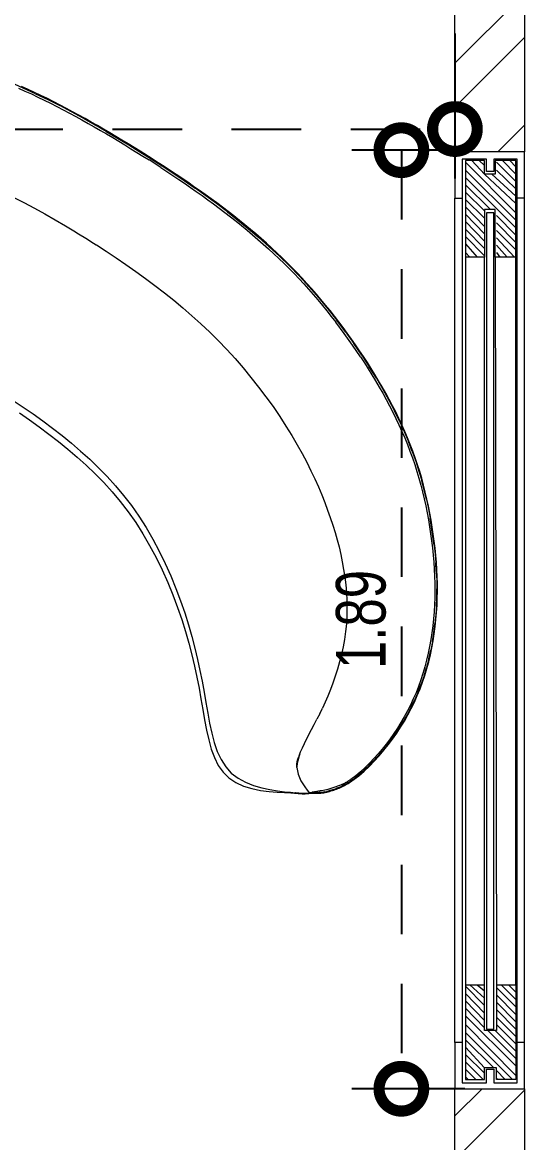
# Model space of a CAD drawing. Header units: metres. Extents: x 0 to 42, y 0 to 29.7.
# Drawn here: x 19.836 to 20.848, y 10.312 to 12.57 of the extents above; entities that cross this region are included whole.
import ezdxf

# ---------------------------------------------------------------- set-up
doc = ezdxf.new("R2010")
doc.units = ezdxf.units.M
doc.header["$MEASUREMENT"] = 0
doc.linetypes.add('$ doors$0$$01Col$0$HIDDEN', pattern=[0.23, 0.14, -0.09])
for name, color, linetype, lineweight in [('00 FURN', 252, 'Continuous', 5), ('A-WALL', 7, 'Continuous', 13), ('A-Window', 32, 'Continuous', 13), ('Circuits Dimensions', 1, 'Continuous', 5)]:
    doc.layers.add(name, color=color, linetype=linetype, lineweight=lineweight)
doc.styles.add('EN-SCL-DIM', font='swisscl.ttf')
doc.dimstyles.get("Standard").update_dxf_attribs({"dimtxt": 0.1, "dimasz": 0.18, "dimexe": 0.1, "dimexo": 0.05, "dimgap": 0.03, "dimtad": 1, "dimzin": 0, "dimdsep": 46, "dimtxsty": 'EN-SCL-DIM', "dimblk": 'DOTSMALL', "dimcen": 0.09, "dimclrd": 251, "dimclre": 251, "dimclrt": 1, "dimadec": 0, "dimazin": 0, "dimtfac": 1, "dimtofl": 0, "dimtmove": 0, "dimatfit": 3, "dimldrblk": 'DOTSMALL', "dimfxl": 1, "dimtfillclr": 256, "dimtolj": 1, "dimtzin": 0, "dimarcsym": 1})

# ---------------------------------------------------------------- blocks, each defined once
blk = doc.blocks.new('_DotSmall')
at = {"color": 0, "linetype": 'ByBlock', "const_width": 0.5}
blk.add_lwpolyline([(-0.0625, 0, 1), (0.0625, 0, 1)], format="xyb", close=True, dxfattribs=at)
blk = doc.blocks.new('*D50')
at = {"layer": 'Circuits Dimensions', "color": 251, "lineweight": -2, "transparency": 16777216}
for p, q in [((17.3775, 12.5477), (17.3775, 12.2549)), ((20.7076, 12.5477), (20.7076, 12.2549))]:
    blk.add_line(p, q, dxfattribs=at)
at = {"layer": 'Circuits Dimensions', "color": 251, "linetype": '$ doors$0$$01Col$0$HIDDEN', "lineweight": -2, "transparency": 16777216}
blk.add_line((17.3775, 12.3549), (20.7076, 12.3549), dxfattribs=at)
at = {"layer": 'Defpoints', "color": 0, "transparency": 16777216}
for p in [(17.3775, 12.5977), (20.7076, 12.5977), (20.7076, 12.3549)]:
    blk.add_point(p, dxfattribs=at)
at = {"layer": 'Circuits Dimensions', "color": 251, "lineweight": -2, "transparency": 16777216, "xscale": 0.18, "yscale": 0.18, "zscale": 0.18, "rotation": 180}
blk.add_blockref('_DotSmall', (17.3775, 12.3549), dxfattribs=at)
at = {"layer": 'Circuits Dimensions', "color": 251, "lineweight": -2, "transparency": 16777216, "xscale": 0.18, "yscale": 0.18, "zscale": 0.18}
blk.add_blockref('_DotSmall', (20.7076, 12.3549), dxfattribs=at)
at = {"layer": 'Circuits Dimensions', "color": 1, "transparency": 16777216, "insert": (19.0426, 12.4362), "char_height": 0.1, "attachment_point": 5, "style": 'EN-SCL-DIM'}
blk.add_mtext('\\A1;3.33', dxfattribs=at)
blk = doc.blocks.new('*D51')
at = {"layer": 'Circuits Dimensions', "color": 251, "lineweight": -2, "transparency": 16777216}
for p, q in [((20.7278, 12.3123), (20.4996, 12.3123)), ((20.7278, 10.4208), (20.4996, 10.4208))]:
    blk.add_line(p, q, dxfattribs=at)
at = {"layer": 'Circuits Dimensions', "color": 251, "linetype": '$ doors$0$$01Col$0$HIDDEN', "lineweight": -2, "transparency": 16777216}
blk.add_line((20.5996, 12.3123), (20.5996, 10.4208), dxfattribs=at)
at = {"layer": 'Defpoints', "color": 0, "transparency": 16777216}
for p in [(20.7778, 12.3123), (20.5996, 10.4208), (20.7778, 10.4208)]:
    blk.add_point(p, dxfattribs=at)
at = {"layer": 'Circuits Dimensions', "color": 251, "lineweight": -2, "transparency": 16777216, "xscale": 0.18, "yscale": 0.18, "zscale": 0.18}
for p, rotation in [((20.5996, 12.3123), 90), ((20.5996, 10.4208), 270)]:
    blk.add_blockref('_DotSmall', p, dxfattribs=dict(at, rotation=rotation))
at = {"layer": 'Circuits Dimensions', "color": 1, "transparency": 16777216, "insert": (20.5184, 11.3665), "char_height": 0.1, "attachment_point": 5, "rotation": 90, "style": 'EN-SCL-DIM'}
blk.add_mtext('\\A1;1.89', dxfattribs=at)

msp = doc.modelspace()

# ---------------------------------------------------------------- hatches: boundary and pattern name
at = {"layer": 'A-WALL', "true_color": 0x636466}
h = msp.add_hatch(dxfattribs=at)
h.set_pattern_fill('ANSI32', color=251, scale=0.5)
h.paths.add_polyline_path([(20.848, 18.3843), (20.7076, 18.3843), (20.7076, 17.9657), (20.848, 17.9657)])
h.paths.add_polyline_path([(20.848, 16.0683), (20.7076, 16.0683), (20.7076, 15.6686), (20.848, 15.6686)], flags=17)
h.paths.add_polyline_path([(20.848, 13.7807), (20.7076, 13.7807), (20.7076, 12.3087), (20.848, 12.3087)], flags=17)
h.paths.add_polyline_path([(20.848, 10.4208), (20.7076, 10.4208), (20.7076, 10.017), (20.848, 10.017)], flags=17)
h.paths.add_polyline_path([(20.848, 8.1737), (12.2701, 8.1737), (12.2701, 12.3789), (13.1182, 12.3789), (13.1182, 16.4626), (12, 16.4626), (12, 16.6625), (11.8798, 16.6625), (11.8798, 16.3424), (12.998, 16.3424), (12.998, 12.4978), (12.1499, 12.4978), (12.1499, 8.0548), (20.848, 8.0548)])

# ---------------------------------------------------------------- linework, layer by layer
at = {"layer": '00 FURN'}
for p, q in [((19.8375, 12.4375), (19.8122, 12.4486)), ((19.8471, 12.4345), (19.834, 12.4405)), ((19.8277, 12.4373), (19.8408, 12.4315)), ((19.8623, 12.4261), (19.8375, 12.4375)), ((19.8408, 12.4315), (19.8538, 12.4255)), ((19.8601, 12.4285), (19.8471, 12.4345)), ((19.8538, 12.4255), (19.8668, 12.4194)), ((19.8731, 12.4223), (19.8601, 12.4285)), ((19.8623, 12.4261), (19.8868, 12.4142)), ((19.8668, 12.4194), (19.8797, 12.4131)), ((19.886, 12.4161), (19.8731, 12.4223)), ((19.8797, 12.4131), (19.8925, 12.4068)), ((19.8988, 12.4096), (19.886, 12.4161)), ((19.8868, 12.4142), (19.911, 12.402)), ((19.8925, 12.4068), (19.9053, 12.4003)), ((19.9116, 12.4031), (19.8988, 12.4096)), ((19.9053, 12.4003), (19.918, 12.3937)), ((19.9348, 12.3895), (19.911, 12.402)), ((19.9243, 12.3965), (19.9116, 12.4031)), ((19.918, 12.3937), (19.9306, 12.387)), ((19.937, 12.3898), (19.9243, 12.3965)), ((19.9306, 12.387), (19.9432, 12.3802)), ((19.9583, 12.3766), (19.9348, 12.3895)), ((19.9496, 12.3829), (19.937, 12.3898)), ((19.9432, 12.3802), (19.9558, 12.3733)), ((19.9621, 12.376), (19.9496, 12.3829)), ((19.9558, 12.3733), (19.9683, 12.3663)), ((19.9583, 12.3766), (19.9815, 12.3635)), ((19.9746, 12.3689), (19.9621, 12.376)), ((19.9683, 12.3663), (19.9807, 12.3593)), ((19.9871, 12.3618), (19.9746, 12.3689)), ((19.9807, 12.3593), (19.9931, 12.3521)), ((20.0046, 12.3502), (19.9815, 12.3635)), ((19.9995, 12.3546), (19.9871, 12.3618)), ((19.9931, 12.3521), (20.0055, 12.3449)), ((20.0118, 12.3474), (19.9995, 12.3546)), ((20.0046, 12.3502), (20.0274, 12.3366)), ((20.0055, 12.3449), (20.0178, 12.3376)), ((20.0242, 12.3401), (20.0118, 12.3474)), ((20.0178, 12.3376), (20.03, 12.3302)), ((20.0364, 12.3327), (20.0242, 12.3401)), ((20.0274, 12.3366), (20.0501, 12.3228)), ((20.03, 12.3302), (20.0423, 12.3228)), ((20.0487, 12.3252), (20.0364, 12.3327)), ((20.0423, 12.3228), (20.0545, 12.3153)), ((20.0609, 12.3177), (20.0487, 12.3252)), ((20.0501, 12.3228), (20.0726, 12.3089)), ((20.0545, 12.3153), (20.0666, 12.3078)), ((20.073, 12.3101), (20.0609, 12.3177)), ((20.0666, 12.3078), (20.0788, 12.3002)), ((20.0726, 12.3089), (20.0951, 12.2947)), ((20.0973, 12.2949), (20.073, 12.3101)), ((20.0788, 12.3002), (20.0909, 12.2925)), ((20.115, 12.2771), (20.0909, 12.2925)), ((20.0951, 12.2947), (20.1174, 12.2804)), ((20.1094, 12.2871), (20.0973, 12.2949)), ((20.1214, 12.2794), (20.1094, 12.2871)), ((20.115, 12.2771), (20.127, 12.2693)), ((20.1174, 12.2804), (20.1397, 12.2659)), ((20.1334, 12.2715), (20.1214, 12.2794)), ((20.127, 12.2693), (20.1389, 12.2614)), ((20.1454, 12.2636), (20.1334, 12.2715)), ((20.1389, 12.2614), (20.1508, 12.2535)), ((20.1397, 12.2659), (20.1618, 12.251)), ((20.1573, 12.2556), (20.1454, 12.2636)), ((20.1508, 12.2535), (20.1627, 12.2455)), ((20.1691, 12.2476), (20.1573, 12.2556)), ((20.1618, 12.251), (20.1838, 12.2359)), ((20.1627, 12.2455), (20.1745, 12.2373)), ((20.1809, 12.2394), (20.1691, 12.2476)), ((20.1745, 12.2373), (20.1862, 12.2292)), ((20.1927, 12.2312), (20.1809, 12.2394)), ((20.2056, 12.2204), (20.1838, 12.2359)), ((19.8173, 12.2177), (19.8388, 12.2067)), ((20.1862, 12.2292), (20.1979, 12.2209)), ((20.2044, 12.2229), (20.1927, 12.2312)), ((20.1979, 12.2209), (20.2095, 12.2125)), ((20.216, 12.2145), (20.2044, 12.2229)), ((20.2273, 12.2045), (20.2056, 12.2204)), ((20.2276, 12.206), (20.216, 12.2145)), ((19.8388, 12.2067), (19.86, 12.1954)), ((19.86, 12.1954), (19.8811, 12.1838)), ((20.2095, 12.2125), (20.2211, 12.204)), ((20.2211, 12.204), (20.2325, 12.1955)), ((20.2489, 12.1882), (20.2273, 12.2045)), ((20.239, 12.1973), (20.2276, 12.206)), ((20.2325, 12.1955), (20.2439, 12.1868)), ((20.2504, 12.1887), (20.239, 12.1973)), ((19.8811, 12.1838), (19.902, 12.1719)), ((19.902, 12.1719), (19.9228, 12.1598)), ((20.2439, 12.1868), (20.2552, 12.178)), ((20.2489, 12.1882), (20.2703, 12.1714)), ((20.2617, 12.1798), (20.2504, 12.1887)), ((20.2552, 12.178), (20.2665, 12.1692)), ((20.273, 12.1709), (20.2617, 12.1798)), ((20.2665, 12.1692), (20.2776, 12.1602)), ((20.2703, 12.1714), (20.2915, 12.1541)), ((20.2841, 12.1619), (20.273, 12.1709)), ((19.9228, 12.1598), (19.9427, 12.1478)), ((19.9426, 12.1475), (19.9427, 12.1478)), ((19.9427, 12.1478), (19.9434, 12.1473)), ((19.9434, 12.1473), (19.9488, 12.144)), ((20.2776, 12.1602), (20.2887, 12.1511)), ((20.2952, 12.1527), (20.2841, 12.1619)), ((20.2887, 12.1511), (20.2997, 12.1419)), ((20.2915, 12.1541), (20.3126, 12.1363)), ((20.3061, 12.1435), (20.2952, 12.1527)), ((19.9486, 12.1437), (19.9488, 12.144)), ((19.9488, 12.144), (19.9639, 12.1347)), ((19.9639, 12.1347), (19.979, 12.1252)), ((19.9788, 12.1249), (19.979, 12.1252)), ((19.979, 12.1252), (19.9843, 12.1218)), ((20.2997, 12.1419), (20.3106, 12.1326)), ((20.317, 12.1341), (20.3061, 12.1435)), ((20.3106, 12.1326), (20.3213, 12.123)), ((20.3334, 12.1178), (20.3126, 12.1363)), ((20.3277, 12.1246), (20.317, 12.1341)), ((20.3213, 12.123), (20.332, 12.1135)), ((20.3384, 12.1149), (20.3277, 12.1246)), ((19.9843, 12.1218), (19.985, 12.1214)), ((19.985, 12.1214), (19.9848, 12.1211)), ((19.985, 12.1214), (20.0045, 12.1087)), ((20.0045, 12.1087), (20.0246, 12.0954)), ((20.332, 12.1135), (20.3425, 12.1037)), ((20.3334, 12.1178), (20.3539, 12.0987)), ((20.3489, 12.1051), (20.3384, 12.1149)), ((20.3425, 12.1037), (20.3529, 12.0939)), ((20.3593, 12.0953), (20.3489, 12.1051)), ((20.0246, 12.0954), (20.0444, 12.0819)), ((20.0444, 12.0819), (20.0641, 12.068)), ((20.3529, 12.0939), (20.3632, 12.0839)), ((20.3539, 12.0987), (20.3741, 12.0789)), ((20.3696, 12.0852), (20.3593, 12.0953)), ((20.3632, 12.0839), (20.3734, 12.0738)), ((20.3797, 12.0751), (20.3696, 12.0852)), ((20.394, 12.0585), (20.3741, 12.0789)), ((20.0641, 12.068), (20.0836, 12.0539)), ((20.3734, 12.0738), (20.3834, 12.0636)), ((20.3897, 12.0648), (20.3797, 12.0751)), ((20.3834, 12.0636), (20.3933, 12.0532)), ((20.3996, 12.0543), (20.3897, 12.0648)), ((20.4135, 12.0372), (20.394, 12.0585)), ((20.0836, 12.0539), (20.1029, 12.0395)), ((20.1029, 12.0395), (20.1219, 12.0248)), ((20.3933, 12.0532), (20.403, 12.0427)), ((20.4093, 12.0438), (20.3996, 12.0543)), ((20.403, 12.0427), (20.4126, 12.0321)), ((20.4189, 12.0331), (20.4093, 12.0438)), ((20.4135, 12.0372), (20.4327, 12.0152)), ((20.4283, 12.0222), (20.4189, 12.0331)), ((20.1219, 12.0248), (20.1407, 12.0097)), ((20.4126, 12.0321), (20.422, 12.0213)), ((20.422, 12.0213), (20.4314, 12.0104)), ((20.4376, 12.0113), (20.4283, 12.0222)), ((20.4314, 12.0104), (20.4405, 11.9993)), ((20.4327, 12.0152), (20.4514, 11.9925)), ((20.4468, 12.0002), (20.4376, 12.0113)), ((20.1407, 12.0097), (20.1593, 11.9943)), ((20.1593, 11.9943), (20.1775, 11.9786)), ((20.4405, 11.9993), (20.4496, 11.9883)), ((20.4558, 11.9891), (20.4468, 12.0002)), ((20.4496, 11.9883), (20.4584, 11.977)), ((20.4514, 11.9925), (20.4695, 11.9694)), ((20.4647, 11.9778), (20.4558, 11.9891)), ((20.1775, 11.9786), (20.1955, 11.9624)), ((20.4584, 11.977), (20.4673, 11.9657)), ((20.4734, 11.9664), (20.4647, 11.9778)), ((20.4844, 11.9427), (20.4673, 11.9657)), ((20.4871, 11.946), (20.4695, 11.9694)), ((20.482, 11.9549), (20.4734, 11.9664)), ((20.1955, 11.9624), (20.2132, 11.9457)), ((20.2132, 11.9457), (20.2305, 11.9286)), ((20.4905, 11.9434), (20.482, 11.9549)), ((20.501, 11.9194), (20.4844, 11.9427)), ((20.4871, 11.946), (20.5039, 11.9225)), ((20.4989, 11.9317), (20.4905, 11.9434)), ((20.2305, 11.9286), (20.2476, 11.9109)), ((20.5072, 11.92), (20.4989, 11.9317)), ((20.5199, 11.899), (20.5039, 11.9225)), ((20.5152, 11.9081), (20.5072, 11.92)), ((20.2476, 11.9109), (20.2643, 11.8926)), ((20.5172, 11.8957), (20.501, 11.9194)), ((20.5232, 11.8962), (20.5152, 11.9081)), ((20.5199, 11.899), (20.535, 11.8757)), ((20.2643, 11.8926), (20.2806, 11.8738)), ((20.5172, 11.8957), (20.525, 11.8837)), ((20.5311, 11.8842), (20.5232, 11.8962)), ((20.525, 11.8837), (20.5327, 11.8717)), ((20.5388, 11.8721), (20.5311, 11.8842)), ((20.5492, 11.8528), (20.535, 11.8757)), ((20.2806, 11.8738), (20.2965, 11.8545)), ((20.2965, 11.8545), (20.3119, 11.8349)), ((20.5327, 11.8717), (20.5403, 11.8595)), ((20.5463, 11.8599), (20.5388, 11.8721)), ((20.5403, 11.8595), (20.5477, 11.8472)), ((20.5538, 11.8476), (20.5463, 11.8599)), ((20.5492, 11.8528), (20.5623, 11.8304)), ((20.3119, 11.8349), (20.3267, 11.8152)), ((20.5477, 11.8472), (20.555, 11.8349)), ((20.561, 11.8352), (20.5538, 11.8476)), ((20.555, 11.8349), (20.5621, 11.8224)), ((20.5681, 11.8227), (20.561, 11.8352)), ((20.5623, 11.8304), (20.5745, 11.8085)), ((19.8171, 11.8079), (19.8372, 11.7945)), ((20.3267, 11.8152), (20.3409, 11.7954)), ((20.5621, 11.8224), (20.5691, 11.8099)), ((20.5751, 11.8101), (20.5681, 11.8227)), ((20.5691, 11.8099), (20.5758, 11.7972)), ((20.5745, 11.8085), (20.5856, 11.7871)), ((20.5818, 11.7974), (20.5751, 11.8101)), ((19.8372, 11.7945), (19.8572, 11.7807)), ((20.3409, 11.7954), (20.3543, 11.7757)), ((20.5758, 11.7972), (20.5824, 11.7845)), ((20.5883, 11.7847), (20.5818, 11.7974)), ((20.5824, 11.7845), (20.5887, 11.7716)), ((20.5959, 11.7661), (20.5856, 11.7871)), ((20.5946, 11.7717), (20.5883, 11.7847)), ((19.83, 11.7827), (19.85, 11.7689)), ((19.85, 11.7689), (19.8698, 11.7547)), ((19.8572, 11.7807), (19.8769, 11.7666)), ((19.8769, 11.7666), (19.8964, 11.7521)), ((20.3543, 11.7757), (20.367, 11.7563)), ((20.5887, 11.7716), (20.5948, 11.7587)), ((20.6007, 11.7587), (20.5946, 11.7717)), ((20.5959, 11.7661), (20.6053, 11.7455)), ((19.8698, 11.7547), (19.8893, 11.7402)), ((19.8893, 11.7402), (19.9085, 11.7252)), ((19.8964, 11.7521), (19.9156, 11.7371)), ((20.367, 11.7563), (20.3788, 11.7373)), ((20.5948, 11.7587), (20.6008, 11.7456)), ((20.6067, 11.7456), (20.6007, 11.7587)), ((20.6008, 11.7456), (20.6064, 11.7324)), ((20.6053, 11.7455), (20.6138, 11.7252)), ((20.6122, 11.7324), (20.6067, 11.7456)), ((19.9085, 11.7252), (19.9275, 11.7098)), ((19.9156, 11.7371), (19.9345, 11.7218)), ((19.9345, 11.7218), (19.9531, 11.7059)), ((20.3788, 11.7373), (20.3897, 11.7188)), ((20.3897, 11.7188), (20.3997, 11.7009)), ((20.6064, 11.7324), (20.6119, 11.7191)), ((20.6119, 11.7191), (20.617, 11.7058)), ((20.6176, 11.7191), (20.6122, 11.7324)), ((20.6216, 11.7052), (20.6138, 11.7252)), ((20.6228, 11.7057), (20.6176, 11.7191)), ((19.9275, 11.7098), (19.9462, 11.6939)), ((19.9462, 11.6939), (19.9645, 11.6774)), ((19.9531, 11.7059), (19.9714, 11.6894)), ((20.3997, 11.7009), (20.4089, 11.6834)), ((20.617, 11.7058), (20.6219, 11.6923)), ((20.6216, 11.7052), (20.6286, 11.6853)), ((20.6276, 11.6921), (20.6228, 11.7057)), ((19.9645, 11.6774), (19.9824, 11.6602)), ((19.9714, 11.6894), (19.9892, 11.6723)), ((19.9892, 11.6723), (20.0066, 11.6545)), ((20.4089, 11.6834), (20.4174, 11.6664)), ((20.6219, 11.6923), (20.6266, 11.6787)), ((20.6266, 11.6787), (20.631, 11.665)), ((20.6322, 11.6785), (20.6276, 11.6921)), ((20.6286, 11.6853), (20.635, 11.6657)), ((20.6366, 11.6648), (20.6322, 11.6785)), ((19.9824, 11.6602), (19.9998, 11.6423)), ((20.0066, 11.6545), (20.0234, 11.6359)), ((20.4174, 11.6664), (20.4252, 11.6498)), ((20.4252, 11.6498), (20.4324, 11.6336)), ((20.631, 11.665), (20.635, 11.6512)), ((20.635, 11.6657), (20.6406, 11.6463)), ((20.635, 11.6512), (20.6388, 11.6374)), ((20.6406, 11.651), (20.6366, 11.6648)), ((20.6444, 11.6371), (20.6406, 11.651)), ((19.9998, 11.6423), (20.0168, 11.6236)), ((20.0234, 11.6359), (20.0397, 11.6164)), ((20.4324, 11.6336), (20.439, 11.6177)), ((20.6388, 11.6374), (20.6424, 11.6235)), ((20.6457, 11.627), (20.6406, 11.6463)), ((20.6479, 11.6232), (20.6444, 11.6371)), ((20.6502, 11.608), (20.6457, 11.627)), ((20.0168, 11.6236), (20.0331, 11.604)), ((20.0331, 11.604), (20.0489, 11.5835)), ((20.0397, 11.6164), (20.0554, 11.5959)), ((20.439, 11.6177), (20.4452, 11.6022)), ((20.6424, 11.6235), (20.6457, 11.6095)), ((20.6457, 11.6095), (20.6487, 11.5955)), ((20.6512, 11.6092), (20.6479, 11.6232)), ((20.6502, 11.608), (20.6541, 11.5892)), ((20.6542, 11.5951), (20.6512, 11.6092)), ((20.0489, 11.5835), (20.0641, 11.5619)), ((20.0554, 11.5959), (20.0705, 11.5744)), ((20.4452, 11.6022), (20.451, 11.5869)), ((20.451, 11.5869), (20.4564, 11.5718)), ((20.6487, 11.5955), (20.6515, 11.5815)), ((20.6515, 11.5815), (20.6541, 11.5673)), ((20.6541, 11.5892), (20.6576, 11.5706)), ((20.657, 11.581), (20.6542, 11.5951)), ((20.6595, 11.5669), (20.657, 11.581)), ((20.0641, 11.5619), (20.0785, 11.5392)), ((20.0705, 11.5744), (20.0849, 11.5518)), ((20.4564, 11.5718), (20.4614, 11.5569)), ((20.6541, 11.5673), (20.6564, 11.5532)), ((20.6606, 11.5522), (20.6576, 11.5706)), ((20.6619, 11.5527), (20.6595, 11.5669)), ((20.0785, 11.5392), (20.0922, 11.5155)), ((20.0849, 11.5518), (20.0985, 11.5283)), ((20.4614, 11.5569), (20.466, 11.5421)), ((20.466, 11.5421), (20.4702, 11.5273)), ((20.6564, 11.5532), (20.6585, 11.539)), ((20.6585, 11.539), (20.6604, 11.5248)), ((20.6633, 11.534), (20.6606, 11.5522)), ((20.664, 11.5385), (20.6619, 11.5527)), ((20.6658, 11.5242), (20.664, 11.5385)), ((20.0922, 11.5155), (20.1051, 11.4912)), ((20.0985, 11.5283), (20.1114, 11.5041)), ((20.4702, 11.5273), (20.4741, 11.5126)), ((20.6604, 11.5248), (20.6621, 11.5106)), ((20.6656, 11.5161), (20.6633, 11.534)), ((20.6656, 11.5161), (20.6675, 11.4984)), ((20.6676, 11.51), (20.6658, 11.5242)), ((20.1051, 11.4912), (20.1173, 11.4664)), ((20.1114, 11.5041), (20.1235, 11.4793)), ((20.4741, 11.5126), (20.4775, 11.4977)), ((20.4775, 11.4977), (20.4806, 11.4826)), ((20.6621, 11.5106), (20.6637, 11.4963)), ((20.6637, 11.4963), (20.6649, 11.4821)), ((20.6675, 11.4984), (20.669, 11.4808)), ((20.669, 11.4957), (20.6676, 11.51)), ((20.6703, 11.4814), (20.669, 11.4957)), ((20.1235, 11.4793), (20.1348, 11.4543)), ((20.4806, 11.4826), (20.4833, 11.4674)), ((20.6649, 11.4821), (20.6659, 11.4678)), ((20.6701, 11.4633), (20.669, 11.4808)), ((20.6712, 11.467), (20.6703, 11.4814)), ((20.1173, 11.4664), (20.1286, 11.4413)), ((20.1348, 11.4543), (20.1452, 11.4292)), ((20.4833, 11.4674), (20.4857, 11.452)), ((20.4857, 11.452), (20.4875, 11.4364)), ((20.6659, 11.4678), (20.6666, 11.4535)), ((20.6666, 11.4535), (20.667, 11.4392)), ((20.6701, 11.4633), (20.6708, 11.4459)), ((20.6708, 11.4459), (20.6711, 11.4284)), ((20.6719, 11.4527), (20.6712, 11.467)), ((20.6723, 11.4383), (20.6719, 11.4527)), ((20.1286, 11.4413), (20.139, 11.4161)), ((20.1452, 11.4292), (20.1547, 11.4042)), ((20.4875, 11.4364), (20.4889, 11.4207)), ((20.667, 11.4392), (20.6672, 11.4249)), ((20.6672, 11.4249), (20.667, 11.4106)), ((20.6709, 11.4109), (20.6711, 11.4284)), ((20.6721, 11.4095), (20.6724, 11.4239)), ((20.6724, 11.4239), (20.6723, 11.4383)), ((20.139, 11.4161), (20.1485, 11.391)), ((20.1547, 11.4042), (20.1632, 11.3796)), ((20.4889, 11.4207), (20.4897, 11.405)), ((20.4897, 11.405), (20.49, 11.3892)), ((20.667, 11.4106), (20.6664, 11.3963)), ((20.6702, 11.3933), (20.6709, 11.4109)), ((20.6716, 11.3951), (20.6721, 11.4095)), ((20.1485, 11.391), (20.1571, 11.3663)), ((20.1632, 11.3796), (20.1708, 11.3555)), ((20.49, 11.3892), (20.4897, 11.3734)), ((20.6656, 11.3821), (20.6644, 11.368)), ((20.6664, 11.3963), (20.6656, 11.3821)), ((20.6702, 11.3933), (20.669, 11.3756)), ((20.6694, 11.3664), (20.6706, 11.3808)), ((20.6706, 11.3808), (20.6716, 11.3951)), ((20.1571, 11.3663), (20.1647, 11.3421)), ((20.1708, 11.3555), (20.1775, 11.3319)), ((20.4888, 11.3577), (20.4872, 11.342)), ((20.4897, 11.3734), (20.4888, 11.3577)), ((20.6644, 11.368), (20.663, 11.3539)), ((20.665, 11.3399), (20.6672, 11.3578)), ((20.669, 11.3756), (20.6672, 11.3578)), ((20.6678, 11.3521), (20.6694, 11.3664)), ((20.1647, 11.3421), (20.1714, 11.3185)), ((20.4872, 11.342), (20.4849, 11.3265)), ((20.6612, 11.3398), (20.659, 11.3259)), ((20.663, 11.3539), (20.6612, 11.3398)), ((20.6622, 11.3222), (20.665, 11.3399)), ((20.6637, 11.3236), (20.666, 11.3379)), ((20.666, 11.3379), (20.6678, 11.3521)), ((20.1714, 11.3185), (20.1774, 11.2953)), ((20.1775, 11.3319), (20.1834, 11.3088)), ((20.4821, 11.3111), (20.4788, 11.2959)), ((20.4849, 11.3265), (20.4821, 11.3111)), ((20.6565, 11.312), (20.6537, 11.2983)), ((20.659, 11.3259), (20.6565, 11.312)), ((20.6622, 11.3222), (20.6588, 11.3045)), ((20.6611, 11.3095), (20.6637, 11.3236)), ((20.1774, 11.2953), (20.1827, 11.2726)), ((20.1834, 11.3088), (20.1887, 11.2861)), ((20.4788, 11.2959), (20.4751, 11.281)), ((20.6537, 11.2983), (20.6506, 11.2846)), ((20.6548, 11.2814), (20.6582, 11.2954)), ((20.6549, 11.2871), (20.6588, 11.3045)), ((20.6582, 11.2954), (20.6611, 11.3095)), ((20.1827, 11.2726), (20.1874, 11.2502)), ((20.1887, 11.2861), (20.1935, 11.2638)), ((20.4709, 11.2664), (20.4664, 11.2522)), ((20.4751, 11.281), (20.4709, 11.2664)), ((20.6471, 11.2711), (20.6431, 11.2578)), ((20.6454, 11.2531), (20.6504, 11.2699)), ((20.647, 11.2536), (20.6511, 11.2675)), ((20.6506, 11.2846), (20.6471, 11.2711)), ((20.6549, 11.2871), (20.6504, 11.2699)), ((20.6511, 11.2675), (20.6548, 11.2814)), ((20.1874, 11.2502), (20.1917, 11.2283)), ((20.1935, 11.2638), (20.1978, 11.2419)), ((20.4664, 11.2522), (20.4616, 11.2384)), ((20.6388, 11.2447), (20.6342, 11.2317)), ((20.6431, 11.2578), (20.6388, 11.2447)), ((20.6454, 11.2531), (20.6397, 11.2367)), ((20.6423, 11.24), (20.647, 11.2536)), ((20.1917, 11.2283), (20.1957, 11.2066)), ((20.1978, 11.2419), (20.2018, 11.2203)), ((20.2018, 11.2203), (20.2055, 11.199)), ((20.4565, 11.2251), (20.4513, 11.2122)), ((20.4616, 11.2384), (20.4565, 11.2251)), ((20.6335, 11.2207), (20.6268, 11.2051)), ((20.6342, 11.2317), (20.6292, 11.2189)), ((20.6318, 11.2132), (20.6373, 11.2265)), ((20.6335, 11.2207), (20.6397, 11.2367)), ((20.6373, 11.2265), (20.6423, 11.24)), ((20.1957, 11.2066), (20.1995, 11.1853)), ((20.2055, 11.199), (20.2092, 11.1779)), ((20.4459, 11.1998), (20.4405, 11.1879)), ((20.4513, 11.2122), (20.4459, 11.1998)), ((20.6237, 11.2064), (20.6179, 11.1941)), ((20.6196, 11.1901), (20.6268, 11.2051)), ((20.6196, 11.187), (20.6259, 11.2)), ((20.6292, 11.2189), (20.6237, 11.2064)), ((20.6259, 11.2), (20.6318, 11.2132)), ((20.1995, 11.1853), (20.2031, 11.1643)), ((20.2092, 11.1779), (20.213, 11.1573)), ((20.435, 11.1764), (20.4294, 11.1654)), ((20.435, 11.1764), (20.4405, 11.1879)), ((20.612, 11.1756), (20.6041, 11.1616)), ((20.6118, 11.1821), (20.6054, 11.1703)), ((20.6179, 11.1941), (20.6118, 11.1821)), ((20.6196, 11.1901), (20.612, 11.1756)), ((20.6129, 11.1743), (20.6196, 11.187)), ((20.2031, 11.1643), (20.207, 11.1437)), ((20.213, 11.1573), (20.2173, 11.1374)), ((20.4187, 11.1445), (20.424, 11.1547)), ((20.424, 11.1547), (20.4294, 11.1654)), ((20.5988, 11.1587), (20.5918, 11.1474)), ((20.5958, 11.1481), (20.6041, 11.1616)), ((20.5982, 11.1495), (20.6058, 11.1617)), ((20.6054, 11.1703), (20.5988, 11.1587)), ((20.6058, 11.1617), (20.6129, 11.1743)), ((20.207, 11.1437), (20.2113, 11.124)), ((20.2173, 11.1374), (20.2224, 11.1185)), ((20.4087, 11.1254), (20.4187, 11.1445)), ((20.5844, 11.1365), (20.5769, 11.1258)), ((20.5872, 11.1353), (20.5785, 11.1231)), ((20.582, 11.1256), (20.5903, 11.1374)), ((20.5918, 11.1474), (20.5844, 11.1365)), ((20.5872, 11.1353), (20.5958, 11.1481)), ((20.5903, 11.1374), (20.5982, 11.1495)), ((20.2113, 11.124), (20.2165, 11.1054)), ((20.2224, 11.1185), (20.2286, 11.1007)), ((20.3983, 11.1035), (20.4001, 11.1077)), ((20.4001, 11.1077), (20.4042, 11.1164)), ((20.4042, 11.1164), (20.4087, 11.1254)), ((20.5696, 11.1115), (20.5606, 11.1006)), ((20.569, 11.1155), (20.561, 11.1054)), ((20.5643, 11.1029), (20.5733, 11.1141)), ((20.5769, 11.1258), (20.569, 11.1155)), ((20.5785, 11.1231), (20.5696, 11.1115)), ((20.5733, 11.1141), (20.582, 11.1256)), ((20.2165, 11.1054), (20.2228, 11.0881)), ((20.2228, 11.0881), (20.2306, 11.0724)), ((20.2286, 11.1007), (20.2362, 11.0844)), ((20.2362, 11.0844), (20.2455, 11.0698)), ((20.3905, 11.0829), (20.393, 11.0906)), ((20.3936, 11.0916), (20.3913, 11.084)), ((20.3943, 11.0935), (20.393, 11.0906)), ((20.3936, 11.0916), (20.3943, 11.0935)), ((20.3943, 11.0936), (20.3945, 11.0939)), ((20.3943, 11.0936), (20.3943, 11.0935)), ((20.3945, 11.094), (20.3965, 11.0995)), ((20.3951, 11.0954), (20.3945, 11.094)), ((20.3945, 11.094), (20.3945, 11.0939)), ((20.3951, 11.0954), (20.3952, 11.0955)), ((20.3965, 11.0995), (20.3983, 11.1035)), ((20.5442, 11.0862), (20.5355, 11.077)), ((20.5518, 11.0904), (20.5431, 11.0811)), ((20.5527, 11.0956), (20.5442, 11.0862)), ((20.5451, 11.0813), (20.5549, 11.092)), ((20.5518, 11.0904), (20.5606, 11.1006)), ((20.561, 11.1054), (20.5527, 11.0956)), ((20.5549, 11.092), (20.5643, 11.1029)), ((20.2306, 11.0724), (20.2401, 11.0587)), ((20.2455, 11.0698), (20.2568, 11.0571)), ((20.3888, 11.0683), (20.389, 11.0754)), ((20.3888, 11.0683), (20.3888, 11.0683)), ((20.389, 11.0754), (20.3905, 11.0829)), ((20.3898, 11.0767), (20.3891, 11.0697)), ((20.3913, 11.084), (20.3898, 11.0767)), ((20.5265, 11.0681), (20.5173, 11.0596)), ((20.5191, 11.0579), (20.5267, 11.0647)), ((20.5246, 11.0611), (20.5351, 11.071)), ((20.5355, 11.077), (20.5265, 11.0681)), ((20.5267, 11.0647), (20.5347, 11.0725)), ((20.5419, 11.0812), (20.5336, 11.0727)), ((20.5336, 11.0727), (20.5423, 11.0812)), ((20.5431, 11.0811), (20.5347, 11.0725)), ((20.5351, 11.071), (20.5451, 11.0813)), ((20.5419, 11.0812), (20.5423, 11.0812)), ((20.2401, 11.0587), (20.2518, 11.0471)), ((20.2518, 11.0471), (20.2658, 11.0379)), ((20.2568, 11.0571), (20.2704, 11.0467)), ((20.2704, 11.0467), (20.2856, 11.0385)), ((20.491, 11.0397), (20.4894, 11.0387)), ((20.4925, 11.0406), (20.491, 11.0397)), ((20.494, 11.0416), (20.4925, 11.0406)), ((20.4955, 11.0425), (20.494, 11.0416)), ((20.4942, 11.0389), (20.4997, 11.0425)), ((20.4949, 11.0378), (20.4973, 11.0394)), ((20.4971, 11.0436), (20.4955, 11.0425)), ((20.4976, 11.044), (20.4971, 11.0436)), ((20.4973, 11.0394), (20.4998, 11.041)), ((20.5077, 11.0515), (20.4976, 11.044)), ((20.4997, 11.0425), (20.5057, 11.0469)), ((20.4998, 11.041), (20.5021, 11.0427)), ((20.5021, 11.0427), (20.5045, 11.0444)), ((20.5045, 11.0444), (20.5068, 11.0461)), ((20.5121, 11.052), (20.5057, 11.0469)), ((20.5068, 11.0461), (20.5091, 11.0479)), ((20.5173, 11.0596), (20.5077, 11.0515)), ((20.5091, 11.0479), (20.5114, 11.0497)), ((20.5114, 11.0497), (20.5137, 11.0516)), ((20.5191, 11.0579), (20.5121, 11.052)), ((20.5137, 11.0516), (20.5246, 11.0611)), ((20.2658, 11.0379), (20.2816, 11.0309)), ((20.2816, 11.0309), (20.2985, 11.0258)), ((20.2856, 11.0385), (20.3018, 11.0321)), ((20.2985, 11.0258), (20.3158, 11.0222)), ((20.3018, 11.0321), (20.3183, 11.0273)), ((20.3158, 11.0222), (20.333, 11.0199)), ((20.3183, 11.0273), (20.3346, 11.0237)), ((20.333, 11.0199), (20.3494, 11.0186)), ((20.3346, 11.0237), (20.3501, 11.0212)), ((20.3494, 11.0186), (20.3643, 11.0179)), ((20.3501, 11.0212), (20.3643, 11.0195)), ((20.3643, 11.0195), (20.3764, 11.0184)), ((20.3643, 11.0179), (20.3704, 11.0178)), ((20.3704, 11.0178), (20.3705, 11.0178)), ((20.3705, 11.0178), (20.377, 11.0172)), ((20.3705, 11.0178), (20.3772, 11.0177)), ((20.3764, 11.0184), (20.3858, 11.0175)), ((20.377, 11.0172), (20.3913, 11.016)), ((20.3772, 11.0177), (20.3858, 11.0175)), ((20.3859, 11.0175), (20.3858, 11.0175)), ((20.3859, 11.0175), (20.3932, 11.017)), ((20.3932, 11.017), (20.3987, 11.0166)), ((20.3987, 11.0166), (20.4144, 11.0169)), ((20.4189, 11.0181), (20.4144, 11.0169)), ((20.4231, 11.0173), (20.4144, 11.0169)), ((20.4199, 11.0182), (20.4189, 11.0181)), ((20.4235, 11.0188), (20.4199, 11.0182)), ((20.4248, 11.0173), (20.4231, 11.0173)), ((20.4248, 11.019), (20.4235, 11.0188)), ((20.4262, 11.0192), (20.4248, 11.019)), ((20.4249, 11.0173), (20.4248, 11.0173)), ((20.4249, 11.0173), (20.427, 11.0173)), ((20.4277, 11.0194), (20.4262, 11.0192)), ((20.427, 11.0173), (20.4293, 11.0173)), ((20.4292, 11.0197), (20.4277, 11.0194)), ((20.4308, 11.0199), (20.4292, 11.0197)), ((20.4316, 11.0175), (20.4293, 11.0173)), ((20.4325, 11.0202), (20.4308, 11.0199)), ((20.4341, 11.0176), (20.4316, 11.0175)), ((20.4342, 11.0205), (20.4325, 11.0202)), ((20.4341, 11.0176), (20.4368, 11.0179)), ((20.4368, 11.0179), (20.4341, 11.0176)), ((20.4359, 11.0209), (20.4342, 11.0205)), ((20.4345, 11.0163), (20.4376, 11.0166)), ((20.4376, 11.0212), (20.4359, 11.0209)), ((20.4368, 11.0179), (20.4395, 11.0183)), ((20.4394, 11.0215), (20.4376, 11.0212)), ((20.4376, 11.0166), (20.4405, 11.017)), ((20.4513, 11.0242), (20.4394, 11.0215)), ((20.4395, 11.0183), (20.4424, 11.0187)), ((20.4405, 11.017), (20.4434, 11.0174)), ((20.4455, 11.0193), (20.4424, 11.0187)), ((20.4434, 11.0174), (20.4463, 11.018)), ((20.4455, 11.0193), (20.4486, 11.02)), ((20.4463, 11.018), (20.4492, 11.0186)), ((20.452, 11.0208), (20.4486, 11.02)), ((20.4492, 11.0186), (20.4521, 11.0193)), ((20.4632, 11.0276), (20.4513, 11.0242)), ((20.4555, 11.0217), (20.452, 11.0208)), ((20.4521, 11.0193), (20.4549, 11.02)), ((20.4549, 11.02), (20.4577, 11.0209)), ((20.4591, 11.0228), (20.4555, 11.0217)), ((20.4577, 11.0209), (20.4605, 11.0217)), ((20.4629, 11.024), (20.4591, 11.0228)), ((20.4605, 11.0217), (20.4633, 11.0227)), ((20.4629, 11.024), (20.4668, 11.0254)), ((20.4749, 11.0317), (20.4632, 11.0276)), ((20.4633, 11.0227), (20.4661, 11.0237)), ((20.4661, 11.0237), (20.4688, 11.0247)), ((20.4709, 11.027), (20.4668, 11.0254)), ((20.4688, 11.0247), (20.4715, 11.0258)), ((20.4709, 11.027), (20.473, 11.0279)), ((20.4715, 11.0258), (20.4742, 11.0269)), ((20.473, 11.0279), (20.4751, 11.0288)), ((20.4742, 11.0269), (20.4769, 11.0281)), ((20.4766, 11.0324), (20.4749, 11.0317)), ((20.4751, 11.0288), (20.4795, 11.0308)), ((20.4782, 11.0331), (20.4766, 11.0324)), ((20.4769, 11.0281), (20.4795, 11.0293)), ((20.4798, 11.0338), (20.4782, 11.0331)), ((20.4815, 11.0318), (20.4795, 11.0308)), ((20.4795, 11.0293), (20.4821, 11.0306)), ((20.4815, 11.0346), (20.4798, 11.0338)), ((20.4831, 11.0354), (20.4815, 11.0346)), ((20.4841, 11.0331), (20.4815, 11.0318)), ((20.4821, 11.0306), (20.4847, 11.0319)), ((20.4847, 11.0361), (20.4831, 11.0354)), ((20.4841, 11.0331), (20.489, 11.0357)), ((20.4863, 11.037), (20.4847, 11.0361)), ((20.4847, 11.0319), (20.4873, 11.0333)), ((20.4879, 11.0378), (20.4863, 11.037)), ((20.4873, 11.0333), (20.4899, 11.0347)), ((20.4894, 11.0387), (20.4879, 11.0378)), ((20.4942, 11.0389), (20.489, 11.0357)), ((20.4899, 11.0347), (20.4924, 11.0362)), ((20.4924, 11.0362), (20.4949, 11.0378)), ((20.3913, 11.016), (20.397, 11.0156)), ((20.397, 11.0156), (20.3999, 11.0154)), ((20.3999, 11.0154), (20.4029, 11.0153)), ((20.4029, 11.0153), (20.4059, 11.0153)), ((20.4059, 11.0153), (20.4202, 11.0162)), ((20.4202, 11.0162), (20.4345, 11.0163))]:
    msp.add_line(p, q, dxfattribs=at)
msp.add_open_spline([(20.3888, 11.0683), (20.3912, 11.0493), (20.3998, 11.0338), (20.4153, 11.0159)], degree=3, dxfattribs=at)
at = {"layer": 'A-WALL'}
for points in [[(20.7076, 13.7807), (20.848, 13.7807), (20.848, 12.3087), (20.7076, 12.3087), (20.7076, 13.7807)], [(20.7076, 10.4208), (20.848, 10.4208), (20.848, 10.017), (20.7076, 10.017), (20.7076, 10.4208)]]:
    msp.add_lwpolyline(points, dxfattribs=at)
at = {"layer": 'A-Window', "linetype": 'Continuous'}
for p, q in [((20.7292, 12.2884), (20.8305, 12.1858)), ((20.7562, 12.2912), (20.767, 12.2817)), ((20.7913, 12.2884), (20.8305, 12.2493)), ((20.8035, 12.2912), (20.8305, 12.2641)), ((20.8183, 12.2912), (20.8305, 12.279)), ((20.7292, 12.2722), (20.8305, 12.171)), ((20.7819, 12.2641), (20.8305, 12.2196)), ((20.7913, 12.2722), (20.8305, 12.2344)), ((20.7292, 12.2574), (20.8305, 12.1561)), ((20.7292, 12.2425), (20.7792, 12.1926)), ((20.7292, 12.2277), (20.767, 12.1899)), ((20.848, 12.2155), (20.8332, 12.2155)), ((20.7292, 12.2128), (20.767, 12.175)), ((20.7292, 12.198), (20.767, 12.1588)), ((20.7292, 12.1831), (20.767, 12.144)), ((20.7292, 12.1683), (20.767, 12.1291)), ((20.7913, 12.1804), (20.8305, 12.1413)), ((20.7292, 12.1534), (20.767, 12.1142)), ((20.7913, 12.1656), (20.8305, 12.1264)), ((20.7913, 12.1507), (20.8305, 12.1115)), ((20.7292, 12.1386), (20.767, 12.0994)), ((20.7292, 12.1237), (20.7522, 12.0967)), ((20.7913, 12.1359), (20.8278, 12.0967)), ((20.7292, 12.1061), (20.7373, 12.0967)), ((20.7913, 12.121), (20.8129, 12.0967)), ((20.7913, 12.1061), (20.7981, 12.0967)), ((20.7292, 10.6274), (20.767, 10.5883)), ((20.7292, 10.6126), (20.767, 10.5734)), ((20.7373, 10.6301), (20.767, 10.6031)), ((20.7522, 10.6301), (20.767, 10.618)), ((20.7913, 10.6247), (20.8305, 10.5856)), ((20.8008, 10.6301), (20.8305, 10.6004)), ((20.8156, 10.6301), (20.8305, 10.6153)), ((20.7292, 10.5977), (20.767, 10.5585)), ((20.7913, 10.6099), (20.8305, 10.5707)), ((20.7913, 10.595), (20.8305, 10.5558)), ((20.7292, 10.5829), (20.767, 10.5437)), ((20.7292, 10.568), (20.8305, 10.4667)), ((20.7913, 10.5802), (20.8305, 10.541)), ((20.7913, 10.5653), (20.8305, 10.5261)), ((20.7292, 10.5504), (20.8305, 10.4478)), ((20.7913, 10.5504), (20.8305, 10.5113)), ((20.7292, 10.5342), (20.8237, 10.4397)), ((20.7738, 10.5383), (20.8305, 10.4816)), ((20.7886, 10.5383), (20.8305, 10.4964)), ((20.7292, 10.5194), (20.7859, 10.4627)), ((20.7292, 10.4897), (20.767, 10.4519)), ((20.7292, 10.4748), (20.7643, 10.4397)), ((20.7292, 10.46), (20.7495, 10.4397)), ((20.7913, 10.4573), (20.8089, 10.4397)), ((20.7292, 10.4451), (20.7346, 10.4397)), ((20.7913, 10.4424), (20.794, 10.4397))]:
    msp.add_line(p, q, dxfattribs=at)
for points in [[(20.848, 10.514), (20.848, 12.2155), (20.848, 12.3087), (20.7076, 12.3087), (20.7076, 12.2155)], [(20.7886, 12.0967), (20.7913, 10.6301), (20.8305, 10.6301), (20.8305, 12.0967), (20.8305, 12.2912), (20.7886, 12.2912), (20.7886, 12.2641), (20.767, 12.2641), (20.767, 12.2912), (20.7292, 12.2912), (20.7292, 12.0967), (20.7292, 10.6301), (20.767, 10.6301), (20.767, 12.0967)], [(20.7414, 12.2912), (20.767, 12.2641), (20.8305, 12.2047)], [(20.7224, 10.514), (20.7076, 10.514), (20.7076, 12.2155), (20.7224, 12.2155)], [(20.8305, 12.0967), (20.7886, 12.0967), (20.7886, 12.1926), (20.767, 12.1926), (20.767, 12.0967), (20.7292, 12.0967)], [(20.8305, 10.6301), (20.8305, 10.4397), (20.7913, 10.4397), (20.7913, 10.4627), (20.767, 10.4627), (20.7292, 10.5045)], [(20.7292, 10.6301), (20.7292, 10.4397), (20.767, 10.4397), (20.767, 10.4627)], [(20.7913, 10.6301), (20.7913, 10.5383), (20.767, 10.5383), (20.767, 10.6301)], [(20.7076, 10.514), (20.7076, 10.4208), (20.848, 10.4208), (20.848, 10.514), (20.8332, 10.514)]]:
    msp.add_lwpolyline(points, dxfattribs=at)
for points in [[(20.7224, 10.433), (20.7711, 10.433), (20.7711, 10.46), (20.7859, 10.46), (20.7859, 10.433), (20.8332, 10.433), (20.8332, 10.514), (20.8332, 12.2155), (20.8332, 12.2939), (20.7859, 12.2939), (20.7859, 12.2695), (20.7711, 12.2695), (20.7711, 12.2939), (20.7224, 12.2939), (20.7224, 12.2155), (20.7224, 10.514)], [(20.7711, 12.1858), (20.7711, 10.541), (20.7859, 10.541), (20.7859, 12.1858)]]:
    msp.add_lwpolyline(points, close=True, dxfattribs=at)

# ---------------------------------------------------------------- dimensions: what is measured, and where the dimension line sits
at = {"layer": 'Circuits Dimensions'}
dim = msp.add_linear_dim(base=(20.7076, 12.3549), p1=(17.3775, 12.5977), p2=(20.7076, 12.5977), dimstyle='Standard', dxfattribs=at)
dim.commit()
dim.dimension.update_dxf_attribs({"geometry": '*D50', "text_midpoint": (19.0426, 12.4362)})
dim = msp.add_linear_dim(base=(20.5996, 10.4208), p1=(20.7778, 12.3123), p2=(20.7778, 10.4208), angle=90, dimstyle='Standard', dxfattribs=at)
dim.commit()
dim.dimension.update_dxf_attribs({"geometry": '*D51', "text_midpoint": (20.5184, 11.3665)})

doc.saveas('drawing.dxf')
